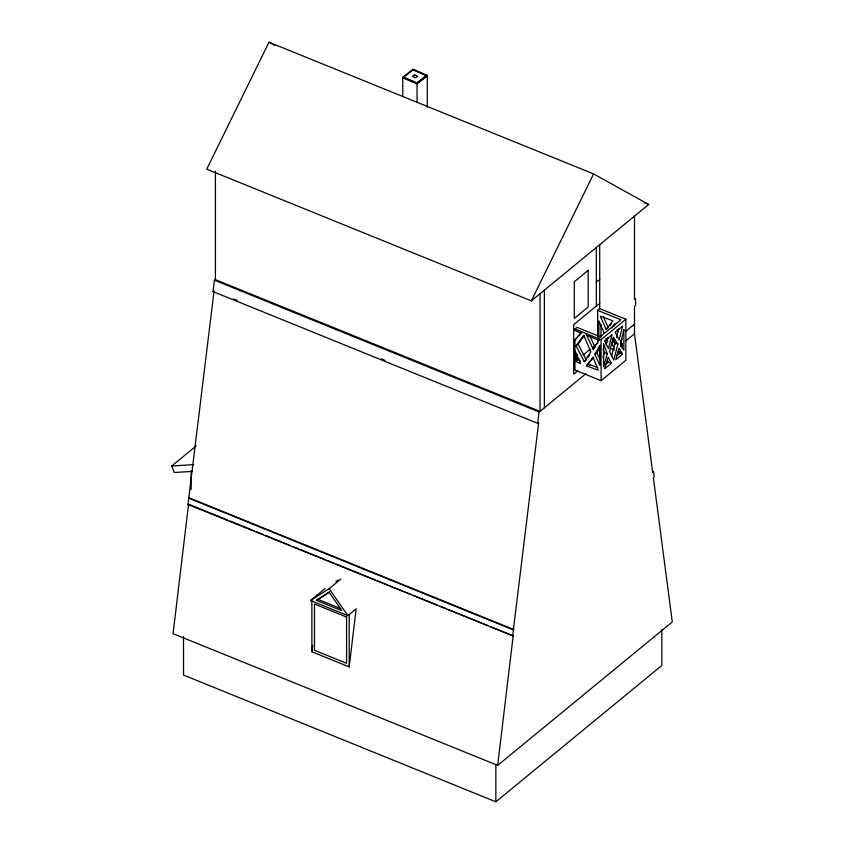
<?xml version="1.0" encoding="UTF-8"?>
<svg xmlns="http://www.w3.org/2000/svg" width="844" height="844" viewBox="0 0 844 844"><rect width="100%" height="100%" fill="white"/><g stroke="black" fill="none" stroke-linecap="round" stroke-linejoin="round"><path stroke-width="1.27" d="M227.606 520.041L188.56 504.195L173.062 633.665L497.675 765.381L513.163 635.912L188.001 504.501L188.75 498.192L513.363 629.909L538.662 422.76L537.67 423.308L213.057 291.591L214.418 280.208L215.42 279.659L540.033 411.376L585.894 373.692M188.75 498.192L214.059 291.043L213.057 291.591M325.172 588.479L310.529 600.506L347.844 615.645L356.147 608.83L349.194 666.908L311.879 651.768L312.649 645.312M537.67 423.308L539.031 411.925L540.033 411.376L540.033 293.744M512.614 636.218L513.363 629.909M616.531 337.589L618.663 328.854M606.171 344.922L608.039 337.431M611.478 356.411L614.991 342.822L612.354 338.95M617.913 344.004L613.767 360.072L609.547 351.526L613.314 337.231L617.913 344.004L614.991 342.822M602.996 357.36L604.325 352.581L603.101 349.152M607.258 353.763L603.597 366.929L603.597 343.497L607.258 353.763L604.325 352.581M268.983 42.2L206.738 169.159L531.351 300.875L648.698 204.47L593.596 173.917L268.983 42.2L274.722 45.386M531.351 300.875L593.596 173.917M620.878 346.356L622.281 343.835M594.893 354.396L599.947 345.196L599.947 365.452L594.893 354.396L596.951 352.697L600.221 346.747L600.221 359.861L596.951 352.697M604.673 341.292L605.96 338.993M611.984 327.915L614.601 323.843M614.042 326.227L616.004 323.168M585.789 333.412L593.132 349.121L599.704 339.056M584.259 361.738L590.863 351.811L583.7 335.342L576.072 345.766L584.259 361.738L586.316 360.05L578.129 344.067L584.227 335.733M588.3 357.075L589.618 355.081M586.464 365.874L593.037 357.149L598.259 370.231L586.464 365.874L593.638 357.402M606.15 329.371L612.913 320.836L600.295 316.152L606.15 329.371L608.218 327.672L603.418 316.859M609.716 325.784L611.214 323.885M597.657 336.556L597.657 310.349L599.715 308.651L625.868 319.264L625.868 360.325L601.086 380.686L574.943 370.073L574.943 340.069L581.653 331.734M581.126 333.243L574.943 340.069M620.878 340.554L621.975 339.299M192.464 471.353L174.286 472.524L171.712 466.025L196.146 445.959M596.349 282.139L599.715 279.375M599.715 303.281L573.688 324.666L573.688 374.145L577.634 370.906M580.714 332.884L574.943 330.542L574.943 329.002L577.001 327.314L600.221 336.735L620.878 319.771L597.657 310.349M576.072 345.766L578.129 344.067M601.086 380.686L601.086 339.615L625.868 319.264M577.275 355.197L577.275 359.618L575.218 361.306L575.218 351.178L580.609 363.5L574.943 361.2M579.037 358.405L577.001 360.072L577.001 354.744M583.109 355.06L590.241 349.194M593.29 346.694L597.373 343.339M593.132 349.121L594.503 348.002M612.86 341.968L614.875 340.311M626.005 331.175L634.498 324.191M625.383 341.25L634.498 333.77L634.498 306.393L635.595 305.496L635.595 298.692L634.498 299.588L634.498 216.138M310.529 600.506L329.181 588.637L340.849 579.058M316.437 600.39L329.181 592.277L341.936 610.729L316.437 600.39L329.476 591.844M605.538 364.524L608.408 362.171L611.341 363.363L604.642 368.86L608.134 357.149L611.341 363.363M616.69 355.356L619.57 352.992L622.503 354.185L615.782 359.692L619.095 348.182L622.503 354.185M617.924 354.955L619.897 353.341M497.675 765.381L672.288 621.944L653.393 477.862L654.237 476.955L653.541 471.627L652.697 472.524L634.498 333.77M183.517 636.471L183.517 675.063L495.85 801.8L661.833 665.452L661.833 629.434M402.788 96.079L402.788 77.258L413.022 69.303L427.275 75.422L427.275 107.283M417.041 102.198L417.041 83.366L427.275 75.422M335.954 581.453L338.149 580.05M188.001 504.501L188.56 504.195M171.712 466.025L193.782 464.611M588.521 364.186L597.879 367.636M644.046 202.581L648.698 204.47M574.943 329.002L601.086 339.615M586.675 335.3L598.913 340.269M610.951 348.498L614.548 349.954M618.135 351.41L619.96 352.159M577.275 359.618L580.514 360.926M587.445 364.313L589.766 365.262M214.418 280.208L539.031 411.925M233.577 298.966L237.238 300.453M381.245 358.879L384.906 360.367M189.309 497.886L513.922 629.603M230.043 521.033L254.455 530.929M256.892 531.92L263.001 534.4M265.438 535.391L289.84 545.287M292.288 546.279L298.386 548.758M300.823 549.75L325.235 559.656M327.672 560.638L333.781 563.117M336.218 564.109L375.263 579.955M377.711 580.946L402.113 590.853M404.561 591.834L410.659 594.313M413.096 595.305L437.508 605.211M439.946 606.203L446.043 608.672M448.491 609.663L481.439 623.03M483.876 624.022L487.537 625.509M489.984 626.501L513.163 635.912M317.787 599.282L340.849 608.64M422.527 73.934L413.022 69.303M424.901 74.958L427.275 75.981L417.041 83.925L402.788 77.817M402.788 77.258L417.041 83.366M329.181 588.637L347.844 615.645M618.441 350.988L619.57 352.992M607.342 360.103L608.408 362.171M617.217 329.392L618.262 331.608M589.808 335.912L595.189 347.433M606.34 338.36L607.88 341.736M604.262 333.369L598.892 320.91L598.892 337.748M613.124 339.562L615.128 344.384M611.562 342.464L614.073 348.477M622.218 343.877L622.218 348.361M620.941 340.501L620.941 346.631M600.949 324.402L600.949 337.347M599.715 244.707L599.715 308.651M597.657 339.172L597.657 343.107M596.349 247.471L596.349 306.034M544.38 290.167L544.38 407.8M495.85 764.495L495.85 801.8M349.194 614.537L349.194 666.908M311.879 600.706L311.879 651.768M215.42 171.174L215.42 279.659M191.145 471.089L191.145 489.425M623.864 329.74L620.477 344.246L623.864 350.271L623.864 329.74M622.503 326.301L619.148 340.026L615.255 332.125L622.503 326.301M611.9 334.878L608.482 348.614L604.642 340.839L611.9 334.878M588.162 270.354L574.3 281.748L574.3 318.42L588.162 307.026L588.162 270.354M413.159 69.841L403.717 77.184L416.904 82.828L426.336 75.496L413.159 69.841M414.446 74.884L412.442 76.435L415.617 77.796L417.622 76.245L414.446 74.884M346.578 617.059L314.485 604.04L314.485 650.302L346.578 663.331L346.578 617.059"/></g></svg>
